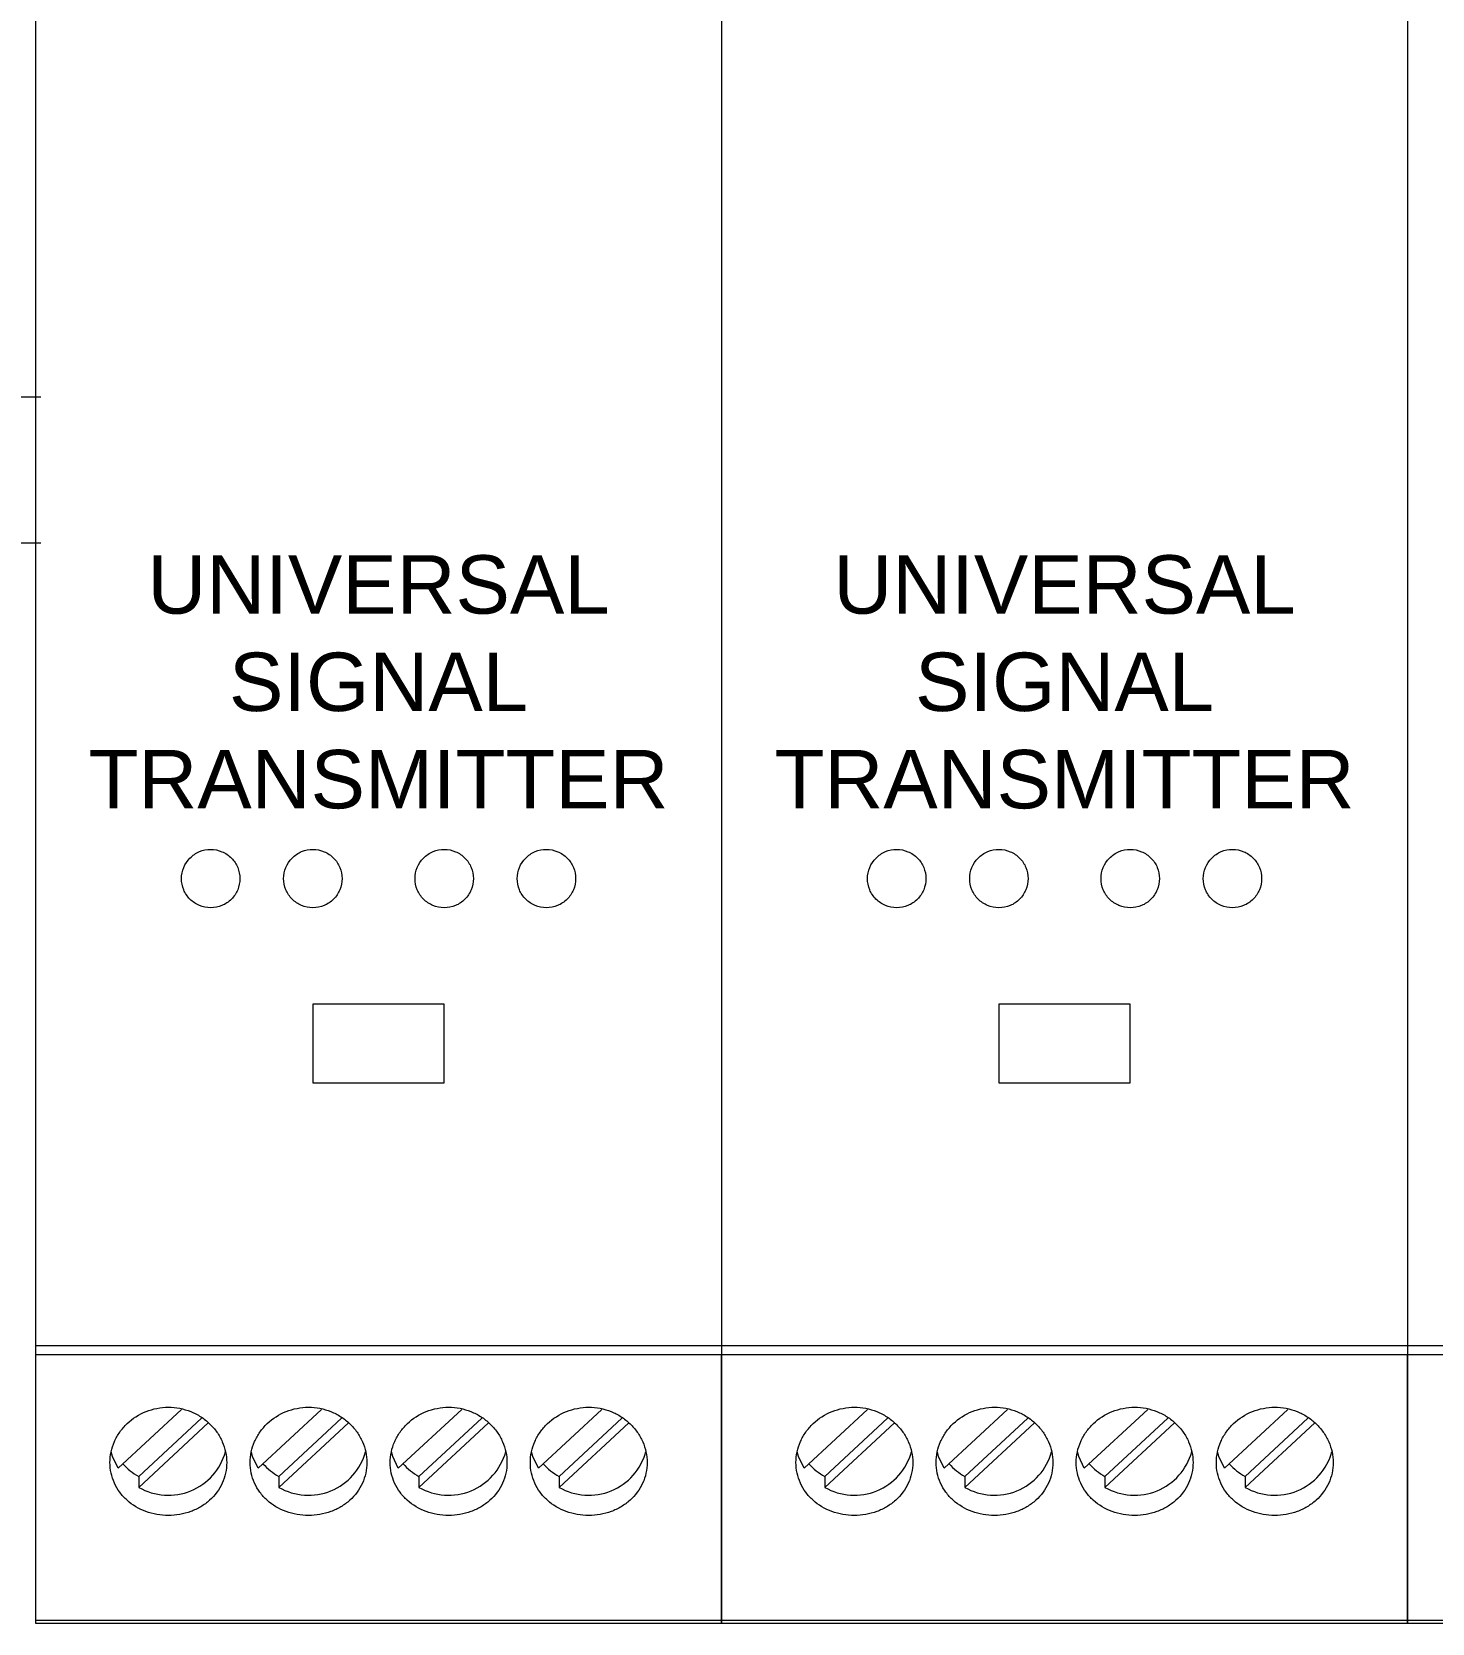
# Model space of a CAD drawing. Header units: millimetres. Extents: x 4137 to 6698, y 1400 to 3585.
# Drawn here: x 5092.4 to 5140.4, y 2186.3 to 2240.8 of the extents above; entities that cross this region are included whole.
import ezdxf

# ---------------------------------------------------------------- set-up
doc = ezdxf.new("R2010")
doc.units = ezdxf.units.MM
doc.layers.add('000-PI-Oprema', color=30, linetype='Continuous', lineweight=5)
doc.layers.add('002-PI-Kabelska kanalica', color=150, linetype='Continuous')
doc.styles.get("Standard").update_dxf_attribs({"font": 'arial.ttf'})

msp = doc.modelspace()

# ---------------------------------------------------------------- linework, layer by layer
at = {"layer": '000-PI-Oprema', "color": 0, "linetype": 'ByBlock', "lineweight": 0}
for p, q in [((5092.545, 2275.204), (5092.545, 2195.778)), ((5116.045, 2275.204), (5116.045, 2195.778)), ((5116.045, 2275.204), (5116.045, 2195.778)), ((5139.545, 2275.204), (5139.545, 2195.778)), ((5139.545, 2275.204), (5139.545, 2195.778)), ((5106.545, 2207.478), (5102.045, 2207.478)), ((5102.045, 2207.478), (5102.045, 2204.778)), ((5106.545, 2204.778), (5106.545, 2207.478)), ((5130.045, 2207.478), (5125.545, 2207.478)), ((5125.545, 2207.478), (5125.545, 2204.778)), ((5130.045, 2204.778), (5130.045, 2207.478)), ((5102.045, 2204.778), (5106.545, 2204.778)), ((5125.545, 2204.778), (5130.045, 2204.778)), ((5116.045, 2195.778), (5092.545, 2195.778)), ((5092.545, 2195.778), (5092.545, 2195.478)), ((5092.545, 2195.478), (5092.545, 2186.378)), ((5092.545, 2195.478), (5116.045, 2195.478)), ((5116.045, 2195.778), (5116.045, 2195.478)), ((5139.545, 2195.778), (5116.045, 2195.778)), ((5116.045, 2195.778), (5116.045, 2195.478)), ((5116.045, 2186.378), (5116.045, 2195.478)), ((5116.045, 2195.478), (5116.045, 2186.378)), ((5116.045, 2195.478), (5139.545, 2195.478)), ((5139.545, 2195.778), (5139.545, 2195.478)), ((5163.045, 2195.778), (5139.545, 2195.778)), ((5139.545, 2195.778), (5139.545, 2195.478)), ((5139.545, 2186.378), (5139.545, 2195.478)), ((5139.545, 2195.478), (5139.545, 2186.378)), ((5139.545, 2195.478), (5163.045, 2195.478)), ((5095.372, 2191.585), (5097.543, 2193.598)), ((5098.231, 2193.299), (5096.079, 2191.304)), ((5098.464, 2193.141), (5096.079, 2190.93)), ((5100.172, 2191.585), (5102.343, 2193.598)), ((5103.031, 2193.299), (5100.879, 2191.304)), ((5103.264, 2193.141), (5100.879, 2190.93)), ((5104.972, 2191.585), (5107.143, 2193.598)), ((5107.831, 2193.299), (5105.679, 2191.304)), ((5108.064, 2193.141), (5105.679, 2190.93)), ((5109.772, 2191.585), (5111.943, 2193.598)), ((5112.631, 2193.299), (5110.479, 2191.304)), ((5112.864, 2193.141), (5110.479, 2190.93)), ((5118.872, 2191.585), (5121.043, 2193.598)), ((5121.731, 2193.299), (5119.579, 2191.304)), ((5121.964, 2193.141), (5119.579, 2190.93)), ((5123.672, 2191.585), (5125.843, 2193.598)), ((5126.531, 2193.299), (5124.379, 2191.304)), ((5126.764, 2193.141), (5124.379, 2190.93)), ((5128.472, 2191.585), (5130.643, 2193.598)), ((5131.331, 2193.299), (5129.179, 2191.304)), ((5131.564, 2193.141), (5129.179, 2190.93)), ((5133.272, 2191.585), (5135.443, 2193.598)), ((5136.131, 2193.299), (5133.979, 2191.304)), ((5136.364, 2193.141), (5133.979, 2190.93)), ((5096.079, 2191.304), (5096.079, 2190.93)), ((5100.879, 2191.304), (5100.879, 2190.93)), ((5105.679, 2191.304), (5105.679, 2190.93)), ((5110.479, 2191.304), (5110.479, 2190.93)), ((5119.579, 2191.304), (5119.579, 2190.93)), ((5124.379, 2191.304), (5124.379, 2190.93)), ((5129.179, 2191.304), (5129.179, 2190.93)), ((5133.979, 2191.304), (5133.979, 2190.93)), ((5092.545, 2186.378), (5116.045, 2186.378)), ((5092.545, 2186.378), (5092.545, 2186.278)), ((5092.545, 2186.278), (5116.045, 2186.278)), ((5116.045, 2186.278), (5116.045, 2186.378)), ((5116.045, 2186.378), (5139.545, 2186.378)), ((5116.045, 2186.378), (5116.045, 2186.278)), ((5116.045, 2186.278), (5139.545, 2186.278)), ((5139.545, 2186.278), (5139.545, 2186.378)), ((5139.545, 2186.378), (5163.045, 2186.378)), ((5139.545, 2186.378), (5139.545, 2186.278)), ((5139.545, 2186.278), (5163.045, 2186.278))]:
    msp.add_line(p, q, dxfattribs=at)
at = {"layer": '000-PI-Oprema', "color": 0, "linetype": 'ByBlock', "lineweight": 0, "flags": 128}
for points in [[(5095.372, 2191.585), (5095.18, 2191.991), (5095.139, 2192.142)], [(5100.172, 2191.585), (5099.98, 2191.991), (5099.939, 2192.142)], [(5104.972, 2191.585), (5104.78, 2191.991), (5104.739, 2192.142)], [(5109.772, 2191.585), (5109.58, 2191.991), (5109.539, 2192.142)], [(5118.872, 2191.585), (5118.68, 2191.991), (5118.639, 2192.142)], [(5123.672, 2191.585), (5123.48, 2191.991), (5123.439, 2192.142)], [(5128.472, 2191.585), (5128.28, 2191.991), (5128.239, 2192.142)], [(5133.272, 2191.585), (5133.08, 2191.991), (5133.039, 2192.142)]]:
    msp.add_lwpolyline(points, dxfattribs=at)
at = {"layer": '000-PI-Oprema', "color": 0, "linetype": 'ByBlock', "lineweight": 0}
for centre, radius, start, end in [((5097.093, 2192.693), 2.034, 240.1007, 344.4996), ((5101.893, 2192.693), 2.034, 240.1007, 344.4996), ((5106.693, 2192.693), 2.034, 240.1007, 344.4996), ((5111.493, 2192.693), 2.034, 240.1007, 344.4996), ((5120.593, 2192.693), 2.034, 240.1007, 344.4996), ((5125.393, 2192.693), 2.034, 240.1007, 344.4996), ((5130.193, 2192.693), 2.034, 240.1007, 344.4996), ((5134.993, 2192.693), 2.034, 240.1007, 344.4996), ((5097.017, 2193.03), 1.964, 221.106, 241.4741), ((5101.817, 2193.03), 1.964, 221.106, 241.4741), ((5106.617, 2193.03), 1.964, 221.106, 241.4741), ((5111.417, 2193.03), 1.964, 221.106, 241.4741), ((5120.517, 2193.03), 1.964, 221.106, 241.4741), ((5125.317, 2193.03), 1.964, 221.106, 241.4741), ((5130.117, 2193.03), 1.964, 221.106, 241.4741), ((5134.917, 2193.03), 1.964, 221.106, 241.4741)]:
    msp.add_arc(centre, radius, start, end, dxfattribs=at)
for points, knots in [([(5097.545, 2211.778), (5097.545, 2211.647), (5097.57, 2211.518), (5097.67, 2211.277), (5097.743, 2211.166), (5097.927, 2210.981), (5098.038, 2210.906), (5098.28, 2210.805), (5098.413, 2210.778), (5098.675, 2210.778), (5098.807, 2210.804), (5099.05, 2210.905), (5099.161, 2210.979), (5099.347, 2211.166), (5099.42, 2211.276), (5099.519, 2211.518), (5099.545, 2211.648), (5099.545, 2211.907), (5099.519, 2212.037), (5099.421, 2212.277), (5099.347, 2212.389), (5099.164, 2212.574), (5099.053, 2212.65), (5098.81, 2212.751), (5098.679, 2212.778), (5098.414, 2212.778), (5098.283, 2212.752), (5098.039, 2212.651), (5097.928, 2212.576), (5097.652, 2212.298), (5097.545, 2212.04), (5097.545, 2211.778)], [0, 0, 0, 0, 0.0625, 0.0625, 0.125, 0.125, 0.1875, 0.1875, 0.25, 0.25, 0.3125, 0.3125, 0.375, 0.375, 0.4375, 0.4375, 0.5, 0.5, 0.5625, 0.5625, 0.625, 0.625, 0.6875, 0.6875, 0.75, 0.75, 0.8125, 0.8125, 0.875, 0.875, 1, 1, 1, 1]), ([(5101.045, 2211.778), (5101.045, 2211.647), (5101.07, 2211.518), (5101.17, 2211.277), (5101.243, 2211.166), (5101.427, 2210.981), (5101.538, 2210.906), (5101.78, 2210.805), (5101.913, 2210.778), (5102.175, 2210.778), (5102.307, 2210.804), (5102.55, 2210.905), (5102.661, 2210.979), (5102.847, 2211.166), (5102.92, 2211.276), (5103.019, 2211.518), (5103.045, 2211.648), (5103.045, 2211.907), (5103.019, 2212.037), (5102.921, 2212.277), (5102.847, 2212.389), (5102.664, 2212.574), (5102.553, 2212.65), (5102.31, 2212.751), (5102.179, 2212.778), (5101.914, 2212.778), (5101.783, 2212.752), (5101.539, 2212.651), (5101.428, 2212.576), (5101.152, 2212.298), (5101.045, 2212.04), (5101.045, 2211.778)], [0, 0, 0, 0, 0.0625, 0.0625, 0.125, 0.125, 0.1875, 0.1875, 0.25, 0.25, 0.3125, 0.3125, 0.375, 0.375, 0.4375, 0.4375, 0.5, 0.5, 0.5625, 0.5625, 0.625, 0.625, 0.6875, 0.6875, 0.75, 0.75, 0.8125, 0.8125, 0.875, 0.875, 1, 1, 1, 1]), ([(5105.545, 2211.778), (5105.545, 2211.647), (5105.57, 2211.518), (5105.67, 2211.277), (5105.743, 2211.166), (5105.927, 2210.981), (5106.038, 2210.906), (5106.28, 2210.805), (5106.413, 2210.778), (5106.675, 2210.778), (5106.807, 2210.804), (5107.05, 2210.905), (5107.161, 2210.979), (5107.347, 2211.166), (5107.42, 2211.276), (5107.519, 2211.518), (5107.545, 2211.648), (5107.545, 2211.907), (5107.519, 2212.037), (5107.421, 2212.277), (5107.347, 2212.389), (5107.164, 2212.574), (5107.053, 2212.65), (5106.81, 2212.751), (5106.679, 2212.778), (5106.414, 2212.778), (5106.283, 2212.752), (5106.039, 2212.651), (5105.928, 2212.576), (5105.652, 2212.298), (5105.545, 2212.04), (5105.545, 2211.778)], [0, 0, 0, 0, 0.0625, 0.0625, 0.125, 0.125, 0.1875, 0.1875, 0.25, 0.25, 0.3125, 0.3125, 0.375, 0.375, 0.4375, 0.4375, 0.5, 0.5, 0.5625, 0.5625, 0.625, 0.625, 0.6875, 0.6875, 0.75, 0.75, 0.8125, 0.8125, 0.875, 0.875, 1, 1, 1, 1]), ([(5109.045, 2211.778), (5109.045, 2211.647), (5109.07, 2211.518), (5109.17, 2211.277), (5109.243, 2211.166), (5109.427, 2210.981), (5109.538, 2210.906), (5109.78, 2210.805), (5109.913, 2210.778), (5110.175, 2210.778), (5110.307, 2210.804), (5110.55, 2210.905), (5110.661, 2210.979), (5110.847, 2211.166), (5110.92, 2211.276), (5111.019, 2211.518), (5111.045, 2211.648), (5111.045, 2211.907), (5111.019, 2212.037), (5110.921, 2212.277), (5110.847, 2212.389), (5110.664, 2212.574), (5110.553, 2212.65), (5110.31, 2212.751), (5110.179, 2212.778), (5109.914, 2212.778), (5109.783, 2212.752), (5109.539, 2212.651), (5109.428, 2212.576), (5109.152, 2212.298), (5109.045, 2212.04), (5109.045, 2211.778)], [0, 0, 0, 0, 0.0625, 0.0625, 0.125, 0.125, 0.1875, 0.1875, 0.25, 0.25, 0.3125, 0.3125, 0.375, 0.375, 0.4375, 0.4375, 0.5, 0.5, 0.5625, 0.5625, 0.625, 0.625, 0.6875, 0.6875, 0.75, 0.75, 0.8125, 0.8125, 0.875, 0.875, 1, 1, 1, 1]), ([(5121.045, 2211.778), (5121.045, 2211.647), (5121.07, 2211.518), (5121.17, 2211.277), (5121.243, 2211.166), (5121.427, 2210.981), (5121.538, 2210.906), (5121.78, 2210.805), (5121.913, 2210.778), (5122.175, 2210.778), (5122.307, 2210.804), (5122.55, 2210.905), (5122.661, 2210.979), (5122.847, 2211.166), (5122.92, 2211.276), (5123.019, 2211.518), (5123.045, 2211.648), (5123.045, 2211.907), (5123.019, 2212.037), (5122.921, 2212.277), (5122.847, 2212.389), (5122.664, 2212.574), (5122.553, 2212.65), (5122.31, 2212.751), (5122.179, 2212.778), (5121.914, 2212.778), (5121.783, 2212.752), (5121.539, 2212.651), (5121.428, 2212.576), (5121.152, 2212.298), (5121.045, 2212.04), (5121.045, 2211.778)], [0, 0, 0, 0, 0.0625, 0.0625, 0.125, 0.125, 0.1875, 0.1875, 0.25, 0.25, 0.3125, 0.3125, 0.375, 0.375, 0.4375, 0.4375, 0.5, 0.5, 0.5625, 0.5625, 0.625, 0.625, 0.6875, 0.6875, 0.75, 0.75, 0.8125, 0.8125, 0.875, 0.875, 1, 1, 1, 1]), ([(5124.545, 2211.778), (5124.545, 2211.647), (5124.57, 2211.518), (5124.67, 2211.277), (5124.743, 2211.166), (5124.927, 2210.981), (5125.038, 2210.906), (5125.28, 2210.805), (5125.413, 2210.778), (5125.675, 2210.778), (5125.807, 2210.804), (5126.05, 2210.905), (5126.161, 2210.979), (5126.347, 2211.166), (5126.42, 2211.276), (5126.519, 2211.518), (5126.545, 2211.648), (5126.545, 2211.907), (5126.519, 2212.037), (5126.421, 2212.277), (5126.347, 2212.389), (5126.164, 2212.574), (5126.053, 2212.65), (5125.81, 2212.751), (5125.679, 2212.778), (5125.414, 2212.778), (5125.283, 2212.752), (5125.039, 2212.651), (5124.928, 2212.576), (5124.652, 2212.298), (5124.545, 2212.04), (5124.545, 2211.778)], [0, 0, 0, 0, 0.0625, 0.0625, 0.125, 0.125, 0.1875, 0.1875, 0.25, 0.25, 0.3125, 0.3125, 0.375, 0.375, 0.4375, 0.4375, 0.5, 0.5, 0.5625, 0.5625, 0.625, 0.625, 0.6875, 0.6875, 0.75, 0.75, 0.8125, 0.8125, 0.875, 0.875, 1, 1, 1, 1]), ([(5129.045, 2211.778), (5129.045, 2211.647), (5129.07, 2211.518), (5129.17, 2211.277), (5129.243, 2211.166), (5129.427, 2210.981), (5129.538, 2210.906), (5129.78, 2210.805), (5129.913, 2210.778), (5130.175, 2210.778), (5130.307, 2210.804), (5130.55, 2210.905), (5130.661, 2210.979), (5130.847, 2211.166), (5130.92, 2211.276), (5131.019, 2211.518), (5131.045, 2211.648), (5131.045, 2211.907), (5131.019, 2212.037), (5130.921, 2212.277), (5130.847, 2212.389), (5130.664, 2212.574), (5130.553, 2212.65), (5130.31, 2212.751), (5130.179, 2212.778), (5129.914, 2212.778), (5129.783, 2212.752), (5129.539, 2212.651), (5129.428, 2212.576), (5129.152, 2212.298), (5129.045, 2212.04), (5129.045, 2211.778)], [0, 0, 0, 0, 0.0625, 0.0625, 0.125, 0.125, 0.1875, 0.1875, 0.25, 0.25, 0.3125, 0.3125, 0.375, 0.375, 0.4375, 0.4375, 0.5, 0.5, 0.5625, 0.5625, 0.625, 0.625, 0.6875, 0.6875, 0.75, 0.75, 0.8125, 0.8125, 0.875, 0.875, 1, 1, 1, 1]), ([(5132.545, 2211.778), (5132.545, 2211.647), (5132.57, 2211.518), (5132.67, 2211.277), (5132.743, 2211.166), (5132.927, 2210.981), (5133.038, 2210.906), (5133.28, 2210.805), (5133.413, 2210.778), (5133.675, 2210.778), (5133.807, 2210.804), (5134.05, 2210.905), (5134.161, 2210.979), (5134.347, 2211.166), (5134.42, 2211.276), (5134.519, 2211.518), (5134.545, 2211.648), (5134.545, 2211.907), (5134.519, 2212.037), (5134.421, 2212.277), (5134.347, 2212.389), (5134.164, 2212.574), (5134.053, 2212.65), (5133.81, 2212.751), (5133.679, 2212.778), (5133.414, 2212.778), (5133.283, 2212.752), (5133.039, 2212.651), (5132.928, 2212.576), (5132.652, 2212.298), (5132.545, 2212.04), (5132.545, 2211.778)], [0, 0, 0, 0, 0.0625, 0.0625, 0.125, 0.125, 0.1875, 0.1875, 0.25, 0.25, 0.3125, 0.3125, 0.375, 0.375, 0.4375, 0.4375, 0.5, 0.5, 0.5625, 0.5625, 0.625, 0.625, 0.6875, 0.6875, 0.75, 0.75, 0.8125, 0.8125, 0.875, 0.875, 1, 1, 1, 1]), ([(5097.095, 2189.964), (5097.227, 2189.964), (5097.357, 2189.976), (5097.613, 2190.021), (5097.74, 2190.055), (5097.982, 2190.145), (5098.097, 2190.199), (5098.314, 2190.329), (5098.417, 2190.405), (5098.694, 2190.653), (5098.843, 2190.854), (5099.042, 2191.293), (5099.095, 2191.535), (5099.095, 2191.898), (5099.082, 2192.022), (5099.031, 2192.262), (5098.993, 2192.379), (5098.893, 2192.607), (5098.83, 2192.718), (5098.686, 2192.924), (5098.603, 2193.02), (5098.416, 2193.199), (5098.316, 2193.278), (5098.099, 2193.417), (5097.982, 2193.477), (5097.74, 2193.574), (5097.615, 2193.611), (5097.359, 2193.661), (5097.226, 2193.673), (5096.835, 2193.673), (5096.571, 2193.623), (5096.09, 2193.43), (5095.867, 2193.287), (5095.59, 2193.023), (5095.505, 2192.925), (5095.36, 2192.719), (5095.298, 2192.61), (5095.198, 2192.382), (5095.159, 2192.263), (5095.108, 2192.024), (5095.095, 2191.902), (5095.095, 2191.657), (5095.108, 2191.537), (5095.158, 2191.302), (5095.197, 2191.186), (5095.297, 2190.965), (5095.358, 2190.861), (5095.503, 2190.664), (5095.587, 2190.571), (5095.864, 2190.322), (5096.087, 2190.189), (5096.568, 2190.012), (5096.83, 2189.964), (5097.095, 2189.964)], [0, 0, 0, 0, 0.03125, 0.03125, 0.0625, 0.0625, 0.09375, 0.09375, 0.125, 0.125, 0.1875, 0.1875, 0.25, 0.25, 0.28125, 0.28125, 0.3125, 0.3125, 0.34375, 0.34375, 0.375, 0.375, 0.40625, 0.40625, 0.4375, 0.4375, 0.46875, 0.46875, 0.5, 0.5, 0.5625, 0.5625, 0.625, 0.625, 0.65625, 0.65625, 0.6875, 0.6875, 0.71875, 0.71875, 0.75, 0.75, 0.78125, 0.78125, 0.8125, 0.8125, 0.84375, 0.84375, 0.875, 0.875, 0.9375, 0.9375, 1, 1, 1, 1]), ([(5101.895, 2189.964), (5102.027, 2189.964), (5102.157, 2189.976), (5102.413, 2190.021), (5102.54, 2190.055), (5102.782, 2190.145), (5102.897, 2190.199), (5103.114, 2190.329), (5103.217, 2190.405), (5103.494, 2190.653), (5103.643, 2190.854), (5103.842, 2191.293), (5103.895, 2191.535), (5103.895, 2191.898), (5103.882, 2192.022), (5103.831, 2192.262), (5103.793, 2192.379), (5103.693, 2192.607), (5103.63, 2192.718), (5103.486, 2192.924), (5103.403, 2193.02), (5103.216, 2193.199), (5103.116, 2193.278), (5102.899, 2193.417), (5102.782, 2193.477), (5102.54, 2193.574), (5102.415, 2193.611), (5102.159, 2193.661), (5102.026, 2193.673), (5101.635, 2193.673), (5101.371, 2193.623), (5100.89, 2193.43), (5100.667, 2193.287), (5100.39, 2193.023), (5100.305, 2192.925), (5100.16, 2192.719), (5100.098, 2192.61), (5099.998, 2192.382), (5099.959, 2192.263), (5099.908, 2192.024), (5099.895, 2191.902), (5099.895, 2191.657), (5099.908, 2191.537), (5099.958, 2191.302), (5099.997, 2191.186), (5100.097, 2190.965), (5100.158, 2190.861), (5100.303, 2190.664), (5100.387, 2190.571), (5100.664, 2190.322), (5100.887, 2190.189), (5101.368, 2190.012), (5101.63, 2189.964), (5101.895, 2189.964)], [0, 0, 0, 0, 0.03125, 0.03125, 0.0625, 0.0625, 0.09375, 0.09375, 0.125, 0.125, 0.1875, 0.1875, 0.25, 0.25, 0.28125, 0.28125, 0.3125, 0.3125, 0.34375, 0.34375, 0.375, 0.375, 0.40625, 0.40625, 0.4375, 0.4375, 0.46875, 0.46875, 0.5, 0.5, 0.5625, 0.5625, 0.625, 0.625, 0.65625, 0.65625, 0.6875, 0.6875, 0.71875, 0.71875, 0.75, 0.75, 0.78125, 0.78125, 0.8125, 0.8125, 0.84375, 0.84375, 0.875, 0.875, 0.9375, 0.9375, 1, 1, 1, 1]), ([(5106.695, 2189.964), (5106.827, 2189.964), (5106.957, 2189.976), (5107.213, 2190.021), (5107.34, 2190.055), (5107.582, 2190.145), (5107.697, 2190.199), (5107.914, 2190.329), (5108.017, 2190.405), (5108.294, 2190.653), (5108.443, 2190.854), (5108.642, 2191.293), (5108.695, 2191.535), (5108.695, 2191.898), (5108.682, 2192.022), (5108.631, 2192.262), (5108.593, 2192.379), (5108.493, 2192.607), (5108.43, 2192.718), (5108.286, 2192.924), (5108.203, 2193.02), (5108.016, 2193.199), (5107.916, 2193.278), (5107.699, 2193.417), (5107.582, 2193.477), (5107.34, 2193.574), (5107.215, 2193.611), (5106.959, 2193.661), (5106.826, 2193.673), (5106.435, 2193.673), (5106.171, 2193.623), (5105.69, 2193.43), (5105.467, 2193.287), (5105.19, 2193.023), (5105.105, 2192.925), (5104.96, 2192.719), (5104.898, 2192.61), (5104.798, 2192.382), (5104.759, 2192.263), (5104.708, 2192.024), (5104.695, 2191.902), (5104.695, 2191.657), (5104.708, 2191.537), (5104.758, 2191.302), (5104.797, 2191.186), (5104.897, 2190.965), (5104.958, 2190.861), (5105.103, 2190.664), (5105.187, 2190.571), (5105.464, 2190.322), (5105.687, 2190.189), (5106.168, 2190.012), (5106.43, 2189.964), (5106.695, 2189.964)], [0, 0, 0, 0, 0.03125, 0.03125, 0.0625, 0.0625, 0.09375, 0.09375, 0.125, 0.125, 0.1875, 0.1875, 0.25, 0.25, 0.28125, 0.28125, 0.3125, 0.3125, 0.34375, 0.34375, 0.375, 0.375, 0.40625, 0.40625, 0.4375, 0.4375, 0.46875, 0.46875, 0.5, 0.5, 0.5625, 0.5625, 0.625, 0.625, 0.65625, 0.65625, 0.6875, 0.6875, 0.71875, 0.71875, 0.75, 0.75, 0.78125, 0.78125, 0.8125, 0.8125, 0.84375, 0.84375, 0.875, 0.875, 0.9375, 0.9375, 1, 1, 1, 1]), ([(5111.495, 2189.964), (5111.627, 2189.964), (5111.757, 2189.976), (5112.013, 2190.021), (5112.14, 2190.055), (5112.382, 2190.145), (5112.497, 2190.199), (5112.714, 2190.329), (5112.817, 2190.405), (5113.094, 2190.653), (5113.243, 2190.854), (5113.442, 2191.293), (5113.495, 2191.535), (5113.495, 2191.898), (5113.482, 2192.022), (5113.431, 2192.262), (5113.393, 2192.379), (5113.293, 2192.607), (5113.23, 2192.718), (5113.086, 2192.924), (5113.003, 2193.02), (5112.816, 2193.199), (5112.716, 2193.278), (5112.499, 2193.417), (5112.382, 2193.477), (5112.14, 2193.574), (5112.015, 2193.611), (5111.759, 2193.661), (5111.626, 2193.673), (5111.235, 2193.673), (5110.971, 2193.623), (5110.49, 2193.43), (5110.267, 2193.287), (5109.99, 2193.023), (5109.905, 2192.925), (5109.76, 2192.719), (5109.698, 2192.61), (5109.598, 2192.382), (5109.559, 2192.263), (5109.508, 2192.024), (5109.495, 2191.902), (5109.495, 2191.657), (5109.508, 2191.537), (5109.558, 2191.302), (5109.597, 2191.186), (5109.697, 2190.965), (5109.758, 2190.861), (5109.903, 2190.664), (5109.987, 2190.571), (5110.264, 2190.322), (5110.487, 2190.189), (5110.968, 2190.012), (5111.23, 2189.964), (5111.495, 2189.964)], [0, 0, 0, 0, 0.03125, 0.03125, 0.0625, 0.0625, 0.09375, 0.09375, 0.125, 0.125, 0.1875, 0.1875, 0.25, 0.25, 0.28125, 0.28125, 0.3125, 0.3125, 0.34375, 0.34375, 0.375, 0.375, 0.40625, 0.40625, 0.4375, 0.4375, 0.46875, 0.46875, 0.5, 0.5, 0.5625, 0.5625, 0.625, 0.625, 0.65625, 0.65625, 0.6875, 0.6875, 0.71875, 0.71875, 0.75, 0.75, 0.78125, 0.78125, 0.8125, 0.8125, 0.84375, 0.84375, 0.875, 0.875, 0.9375, 0.9375, 1, 1, 1, 1]), ([(5120.595, 2189.964), (5120.727, 2189.964), (5120.857, 2189.976), (5121.113, 2190.021), (5121.24, 2190.055), (5121.482, 2190.145), (5121.597, 2190.199), (5121.814, 2190.329), (5121.917, 2190.405), (5122.194, 2190.653), (5122.343, 2190.854), (5122.542, 2191.293), (5122.595, 2191.535), (5122.595, 2191.898), (5122.582, 2192.022), (5122.531, 2192.262), (5122.493, 2192.379), (5122.393, 2192.607), (5122.33, 2192.718), (5122.186, 2192.924), (5122.103, 2193.02), (5121.916, 2193.199), (5121.816, 2193.278), (5121.599, 2193.417), (5121.482, 2193.477), (5121.24, 2193.574), (5121.115, 2193.611), (5120.859, 2193.661), (5120.726, 2193.673), (5120.335, 2193.673), (5120.071, 2193.623), (5119.59, 2193.43), (5119.367, 2193.287), (5119.09, 2193.023), (5119.005, 2192.925), (5118.86, 2192.719), (5118.798, 2192.61), (5118.698, 2192.382), (5118.659, 2192.263), (5118.608, 2192.024), (5118.595, 2191.902), (5118.595, 2191.657), (5118.608, 2191.537), (5118.658, 2191.302), (5118.697, 2191.186), (5118.797, 2190.965), (5118.858, 2190.861), (5119.003, 2190.664), (5119.087, 2190.571), (5119.364, 2190.322), (5119.587, 2190.189), (5120.068, 2190.012), (5120.33, 2189.964), (5120.595, 2189.964)], [0, 0, 0, 0, 0.03125, 0.03125, 0.0625, 0.0625, 0.09375, 0.09375, 0.125, 0.125, 0.1875, 0.1875, 0.25, 0.25, 0.28125, 0.28125, 0.3125, 0.3125, 0.34375, 0.34375, 0.375, 0.375, 0.40625, 0.40625, 0.4375, 0.4375, 0.46875, 0.46875, 0.5, 0.5, 0.5625, 0.5625, 0.625, 0.625, 0.65625, 0.65625, 0.6875, 0.6875, 0.71875, 0.71875, 0.75, 0.75, 0.78125, 0.78125, 0.8125, 0.8125, 0.84375, 0.84375, 0.875, 0.875, 0.9375, 0.9375, 1, 1, 1, 1]), ([(5125.395, 2189.964), (5125.527, 2189.964), (5125.657, 2189.976), (5125.913, 2190.021), (5126.04, 2190.055), (5126.282, 2190.145), (5126.397, 2190.199), (5126.614, 2190.329), (5126.717, 2190.405), (5126.994, 2190.653), (5127.143, 2190.854), (5127.342, 2191.293), (5127.395, 2191.535), (5127.395, 2191.898), (5127.382, 2192.022), (5127.331, 2192.262), (5127.293, 2192.379), (5127.193, 2192.607), (5127.13, 2192.718), (5126.986, 2192.924), (5126.903, 2193.02), (5126.716, 2193.199), (5126.616, 2193.278), (5126.399, 2193.417), (5126.282, 2193.477), (5126.04, 2193.574), (5125.915, 2193.611), (5125.659, 2193.661), (5125.526, 2193.673), (5125.135, 2193.673), (5124.871, 2193.623), (5124.39, 2193.43), (5124.167, 2193.287), (5123.89, 2193.023), (5123.805, 2192.925), (5123.66, 2192.719), (5123.598, 2192.61), (5123.498, 2192.382), (5123.459, 2192.263), (5123.408, 2192.024), (5123.395, 2191.902), (5123.395, 2191.657), (5123.408, 2191.537), (5123.458, 2191.302), (5123.497, 2191.186), (5123.597, 2190.965), (5123.658, 2190.861), (5123.803, 2190.664), (5123.887, 2190.571), (5124.164, 2190.322), (5124.387, 2190.189), (5124.868, 2190.012), (5125.13, 2189.964), (5125.395, 2189.964)], [0, 0, 0, 0, 0.03125, 0.03125, 0.0625, 0.0625, 0.09375, 0.09375, 0.125, 0.125, 0.1875, 0.1875, 0.25, 0.25, 0.28125, 0.28125, 0.3125, 0.3125, 0.34375, 0.34375, 0.375, 0.375, 0.40625, 0.40625, 0.4375, 0.4375, 0.46875, 0.46875, 0.5, 0.5, 0.5625, 0.5625, 0.625, 0.625, 0.65625, 0.65625, 0.6875, 0.6875, 0.71875, 0.71875, 0.75, 0.75, 0.78125, 0.78125, 0.8125, 0.8125, 0.84375, 0.84375, 0.875, 0.875, 0.9375, 0.9375, 1, 1, 1, 1]), ([(5130.195, 2189.964), (5130.327, 2189.964), (5130.457, 2189.976), (5130.713, 2190.021), (5130.84, 2190.055), (5131.082, 2190.145), (5131.197, 2190.199), (5131.414, 2190.329), (5131.517, 2190.405), (5131.794, 2190.653), (5131.943, 2190.854), (5132.142, 2191.293), (5132.195, 2191.535), (5132.195, 2191.898), (5132.182, 2192.022), (5132.131, 2192.262), (5132.093, 2192.379), (5131.993, 2192.607), (5131.93, 2192.718), (5131.786, 2192.924), (5131.703, 2193.02), (5131.516, 2193.199), (5131.416, 2193.278), (5131.199, 2193.417), (5131.082, 2193.477), (5130.84, 2193.574), (5130.715, 2193.611), (5130.459, 2193.661), (5130.326, 2193.673), (5129.935, 2193.673), (5129.671, 2193.623), (5129.19, 2193.43), (5128.967, 2193.287), (5128.69, 2193.023), (5128.605, 2192.925), (5128.46, 2192.719), (5128.398, 2192.61), (5128.298, 2192.382), (5128.259, 2192.263), (5128.208, 2192.024), (5128.195, 2191.902), (5128.195, 2191.657), (5128.208, 2191.537), (5128.258, 2191.302), (5128.297, 2191.186), (5128.397, 2190.965), (5128.458, 2190.861), (5128.603, 2190.664), (5128.687, 2190.571), (5128.964, 2190.322), (5129.187, 2190.189), (5129.668, 2190.012), (5129.93, 2189.964), (5130.195, 2189.964)], [0, 0, 0, 0, 0.03125, 0.03125, 0.0625, 0.0625, 0.09375, 0.09375, 0.125, 0.125, 0.1875, 0.1875, 0.25, 0.25, 0.28125, 0.28125, 0.3125, 0.3125, 0.34375, 0.34375, 0.375, 0.375, 0.40625, 0.40625, 0.4375, 0.4375, 0.46875, 0.46875, 0.5, 0.5, 0.5625, 0.5625, 0.625, 0.625, 0.65625, 0.65625, 0.6875, 0.6875, 0.71875, 0.71875, 0.75, 0.75, 0.78125, 0.78125, 0.8125, 0.8125, 0.84375, 0.84375, 0.875, 0.875, 0.9375, 0.9375, 1, 1, 1, 1]), ([(5134.995, 2189.964), (5135.127, 2189.964), (5135.257, 2189.976), (5135.513, 2190.021), (5135.64, 2190.055), (5135.882, 2190.145), (5135.997, 2190.199), (5136.214, 2190.329), (5136.317, 2190.405), (5136.594, 2190.653), (5136.743, 2190.854), (5136.942, 2191.293), (5136.995, 2191.535), (5136.995, 2191.898), (5136.982, 2192.022), (5136.931, 2192.262), (5136.893, 2192.379), (5136.793, 2192.607), (5136.73, 2192.718), (5136.586, 2192.924), (5136.503, 2193.02), (5136.316, 2193.199), (5136.216, 2193.278), (5135.999, 2193.417), (5135.882, 2193.477), (5135.64, 2193.574), (5135.515, 2193.611), (5135.259, 2193.661), (5135.126, 2193.673), (5134.735, 2193.673), (5134.471, 2193.623), (5133.99, 2193.43), (5133.767, 2193.287), (5133.49, 2193.023), (5133.405, 2192.925), (5133.26, 2192.719), (5133.198, 2192.61), (5133.098, 2192.382), (5133.059, 2192.263), (5133.008, 2192.024), (5132.995, 2191.902), (5132.995, 2191.657), (5133.008, 2191.537), (5133.058, 2191.302), (5133.097, 2191.186), (5133.197, 2190.965), (5133.258, 2190.861), (5133.403, 2190.664), (5133.487, 2190.571), (5133.764, 2190.322), (5133.987, 2190.189), (5134.468, 2190.012), (5134.73, 2189.964), (5134.995, 2189.964)], [0, 0, 0, 0, 0.03125, 0.03125, 0.0625, 0.0625, 0.09375, 0.09375, 0.125, 0.125, 0.1875, 0.1875, 0.25, 0.25, 0.28125, 0.28125, 0.3125, 0.3125, 0.34375, 0.34375, 0.375, 0.375, 0.40625, 0.40625, 0.4375, 0.4375, 0.46875, 0.46875, 0.5, 0.5, 0.5625, 0.5625, 0.625, 0.625, 0.65625, 0.65625, 0.6875, 0.6875, 0.71875, 0.71875, 0.75, 0.75, 0.78125, 0.78125, 0.8125, 0.8125, 0.84375, 0.84375, 0.875, 0.875, 0.9375, 0.9375, 1, 1, 1, 1])]:
    msp.add_open_spline(points, degree=3, knots=knots, dxfattribs=at)
at = {"layer": '002-PI-Kabelska kanalica', "color": 0, "linetype": 'ByBlock', "lineweight": 0, "ltscale": 0.25}
for p, q in [((5086.448, 2228.278), (5092.722, 2228.278)), ((5086.448, 2223.278), (5092.722, 2223.278))]:
    msp.add_line(p, q, dxfattribs=at)

# ---------------------------------------------------------------- texts
at = {"layer": '000-PI-Oprema', "color": 0, "linetype": 'ByBlock', "lineweight": 0, "ltscale": 0.25, "char_height": 2, "attachment_point": 8}
for insert in [(5104.295, 2214.155), (5127.795, 2214.155)]:
    msp.add_mtext_dynamic_manual_height_columns('UNIVERSAL\\PSIGNAL\\PTRANSMITTER', width=11.75, gutter_width=0, heights=[9.106], dxfattribs=dict(at, insert=insert))

doc.saveas('drawing.dxf')
